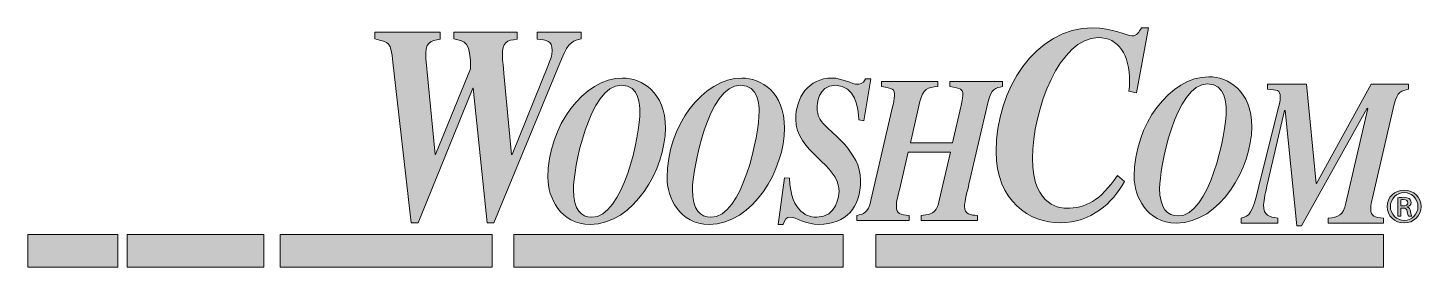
# Model space of a CAD drawing. Header units: inches. Extents: x 217 to 396, y 443 to 474.
import ezdxf

# ---------------------------------------------------------------- set-up
doc = ezdxf.new("R2010")
doc.units = ezdxf.units.IN
doc.header["$MEASUREMENT"] = 0
doc.layers.add('Layer 1', color=7, linetype='Continuous')

# ---------------------------------------------------------------- blocks, each defined once
blk = doc.blocks.new('block 4')
at = {"layer": 'Layer 1', "true_color": 0xfbae16}
h = blk.add_hatch(color=40, dxfattribs=at)
h.dxf.hatch_style = 2
h.paths.add_polyline_path([(217.22, 447.5), (228.8, 447.5), (228.8, 443.3), (217.22, 443.3)])
at = {"layer": 'Layer 1', "lineweight": 0}
blk.add_lwpolyline([(217.22, 447.5), (228.8, 447.5), (228.8, 443.3), (217.22, 443.3), (217.22, 447.5)], dxfattribs=at)
blk = doc.blocks.new('block 5')
at = {"layer": 'Layer 1', "true_color": 0xfbae16}
h = blk.add_hatch(color=40, dxfattribs=at)
h.dxf.hatch_style = 2
h.paths.add_polyline_path([(230, 447.5), (247.55, 447.5), (247.55, 443.3), (230, 443.3)])
at = {"layer": 'Layer 1', "lineweight": 0}
blk.add_lwpolyline([(230, 447.5), (247.55, 447.5), (247.55, 443.3), (230, 443.3), (230, 447.5)], dxfattribs=at)
blk = doc.blocks.new('block 6')
at = {"layer": 'Layer 1', "true_color": 0xfbae16}
h = blk.add_hatch(color=40, dxfattribs=at)
h.dxf.hatch_style = 2
h.paths.add_polyline_path([(249.67, 447.5), (276.91, 447.5), (276.91, 443.3), (249.67, 443.3)])
at = {"layer": 'Layer 1', "lineweight": 0}
blk.add_lwpolyline([(249.67, 447.5), (276.91, 447.5), (276.91, 443.3), (249.67, 443.3), (249.67, 447.5)], dxfattribs=at)
blk = doc.blocks.new('block 7')
at = {"layer": 'Layer 1', "true_color": 0xfbae16}
h = blk.add_hatch(color=40, dxfattribs=at)
h.dxf.hatch_style = 2
h.paths.add_polyline_path([(279.72, 447.5), (322.05, 447.5), (322.05, 443.3), (279.72, 443.3)])
at = {"layer": 'Layer 1', "lineweight": 0}
blk.add_lwpolyline([(279.72, 447.5), (322.05, 447.5), (322.05, 443.3), (279.72, 443.3), (279.72, 447.5)], dxfattribs=at)
blk = doc.blocks.new('block 8')
at = {"layer": 'Layer 1', "true_color": 0xfbae16}
h = blk.add_hatch(color=40, dxfattribs=at)
h.dxf.hatch_style = 2
h.paths.add_polyline_path([(326.25, 447.5), (391.51, 447.5), (391.51, 443.3), (326.25, 443.3)])
at = {"layer": 'Layer 1', "lineweight": 0}
blk.add_lwpolyline([(326.25, 447.5), (391.51, 447.5), (391.51, 443.3), (326.25, 443.3), (326.25, 447.5)], dxfattribs=at)
blk = doc.blocks.new('block 3')
at = {"layer": 'Layer 1'}
for name in ['block 4', 'block 5', 'block 6', 'block 7', 'block 8']:
    blk.add_blockref(name, (0, 0), dxfattribs=at)
blk = doc.blocks.new('block 2')
at = {"layer": 'Layer 1', "true_color": 0x00a8a3}
h = blk.add_hatch(color=134, dxfattribs=at)
h.dxf.hatch_style = 2
edge = h.paths.add_edge_path()
edge.add_spline(control_points=[(288.37, 472.68), (287.43, 472.5), (286.76, 472.4), (285.82, 470.08), (285.82, 470.08), (277.14, 449), (277.14, 449), (277.14, 449), (276.26, 449), (276.26, 449), (276.26, 449), (274.47, 466.36), (274.47, 466.36), (274.47, 466.36), (274.41, 466.36), (274.41, 466.36), (274.41, 466.36), (267.4, 449), (267.4, 449), (267.4, 449), (266.52, 449), (266.52, 449), (266.52, 449), (264.15, 469.68), (264.15, 469.68), (263.85, 472.26), (263.73, 472.29), (261.81, 472.68), (261.81, 472.68), (261.81, 473.54), (261.81, 473.54), (261.81, 473.54), (270.22, 473.54), (270.22, 473.54), (270.22, 473.54), (270.22, 472.65), (270.22, 472.65), (269.07, 472.5), (268.19, 472.26), (268.4, 470.18), (268.4, 470.18), (269.58, 457.82), (269.58, 457.82), (269.58, 457.82), (269.64, 457.82), (269.64, 457.82), (269.64, 457.82), (274.14, 468.82), (274.14, 468.82), (274.14, 472.29), (273.5, 472.4), (271.98, 472.68), (271.98, 472.68), (271.98, 473.54), (271.98, 473.54), (271.98, 473.54), (280.15, 473.54), (280.15, 473.54), (280.15, 473.54), (280.15, 472.65), (280.15, 472.65), (278.75, 472.5), (278.23, 472.29), (278.23, 470.57), (278.23, 470.11), (278.23, 470.11), (278.42, 468.25), (278.42, 468.25), (279.42, 457.82), (279.42, 457.82), (279.42, 457.82), (279.48, 457.82), (279.48, 457.82), (279.48, 457.82), (284.15, 469.4), (284.15, 469.4), (284.61, 470.5), (284.61, 470.61), (284.61, 471.22), (284.61, 472.5), (283.97, 472.54), (282.7, 472.65), (282.7, 472.65), (282.7, 473.54), (282.7, 473.54), (282.7, 473.54), (288.37, 473.54), (288.37, 473.54), (288.37, 473.54), (288.37, 472.68), (288.37, 472.68)], knot_values=[0, 0, 0, 0, 1, 1, 1, 2, 2, 2, 3, 3, 3, 4, 4, 4, 5, 5, 5, 6, 6, 6, 7, 7, 7, 8, 8, 8, 9, 9, 9, 10, 10, 10, 11, 11, 11, 12, 12, 12, 13, 13, 13, 14, 14, 14, 15, 15, 15, 16, 16, 16, 17, 17, 17, 18, 18, 18, 19, 19, 19, 20, 20, 20, 21, 21, 21, 22, 22, 22, 23, 23, 23, 24, 24, 24, 25, 25, 25, 26, 26, 26, 27, 27, 27, 28, 28, 28, 29, 29, 29, 30, 30, 30, 30], degree=3, periodic=1)
h = blk.add_hatch(color=134, dxfattribs=at)
h.dxf.hatch_style = 2
edge = h.paths.add_edge_path()
edge.add_spline(control_points=[(359.74, 465.75), (359.74, 465.75), (358.77, 465.97), (358.77, 465.97), (358.83, 466.36), (358.86, 466.79), (358.86, 467.18), (358.86, 470.65), (357.46, 472.86), (354.82, 472.86), (349.94, 472.86), (346.38, 463.61), (346.38, 457.29), (346.38, 450.89), (350.33, 450.89), (350.75, 450.89), (353.15, 450.89), (355.09, 451.82), (357.31, 455.11), (357.31, 455.11), (358.22, 454.32), (358.22, 454.32), (356.67, 451.57), (353.91, 449), (349.96, 449), (346.02, 449), (341.71, 451.75), (341.71, 458.21), (341.71, 466.14), (346.75, 474.11), (354.12, 474.11), (356.73, 474.11), (358.43, 473.08), (359.16, 473.08), (359.83, 473.08), (360.07, 473.54), (360.38, 474.11), (360.38, 474.11), (361.29, 474.11), (361.29, 474.11), (361.29, 474.11), (359.74, 465.75), (359.74, 465.75)], knot_values=[0, 0, 0, 0, 1, 1, 1, 2, 2, 2, 3, 3, 3, 4, 4, 4, 5, 5, 5, 6, 6, 6, 7, 7, 7, 8, 8, 8, 9, 9, 9, 10, 10, 10, 11, 11, 11, 12, 12, 12, 13, 13, 13, 14, 14, 14, 14], degree=3, periodic=1)
h = blk.add_hatch(color=134, dxfattribs=at)
h.dxf.hatch_style = 2
edge = h.paths.add_edge_path()
edge.add_spline(control_points=[(287.36, 453.31), (287.36, 450.63), (288.38, 449.72), (289.72, 449.72), (293.78, 449.72), (295.92, 460.28), (295.92, 463.38), (295.92, 463.95), (295.89, 466.73), (293.53, 466.73), (289.34, 466.73), (287.36, 455.78), (287.36, 453.31)], knot_values=[0, 0, 0, 0, 1, 1, 1, 2, 2, 2, 3, 3, 3, 4, 4, 4, 4], degree=3, periodic=1)
edge = h.paths.add_edge_path()
edge.add_spline(control_points=[(293.69, 467.65), (296.17, 467.65), (299.19, 465.85), (299.19, 461.19), (299.19, 455.99), (295.16, 448.81), (289.5, 448.81), (285.7, 448.81), (284.08, 452.24), (284.08, 454.84), (284.08, 461.4), (288.7, 467.65), (293.69, 467.65)], knot_values=[0, 0, 0, 0, 1, 1, 1, 2, 2, 2, 3, 3, 3, 4, 4, 4, 4], degree=3, periodic=1)
h = blk.add_hatch(color=134, dxfattribs=at)
h.dxf.hatch_style = 2
edge = h.paths.add_edge_path()
edge.add_spline(control_points=[(302.67, 453.31), (302.67, 450.63), (303.7, 449.72), (305.04, 449.72), (309.1, 449.72), (311.24, 460.28), (311.24, 463.38), (311.24, 463.95), (311.21, 466.73), (308.84, 466.73), (304.65, 466.73), (302.67, 455.78), (302.67, 453.31)], knot_values=[0, 0, 0, 0, 1, 1, 1, 2, 2, 2, 3, 3, 3, 4, 4, 4, 4], degree=3, periodic=1)
edge = h.paths.add_edge_path()
edge.add_spline(control_points=[(309, 467.65), (311.49, 467.65), (314.51, 465.85), (314.51, 461.19), (314.51, 455.99), (310.48, 448.81), (304.81, 448.81), (301.01, 448.81), (299.4, 452.24), (299.4, 454.84), (299.4, 461.4), (304.02, 467.65), (309, 467.65)], knot_values=[0, 0, 0, 0, 1, 1, 1, 2, 2, 2, 3, 3, 3, 4, 4, 4, 4], degree=3, periodic=1)
h = blk.add_hatch(color=134, dxfattribs=at)
h.dxf.hatch_style = 2
edge = h.paths.add_edge_path()
edge.add_spline(control_points=[(314.49, 454.81), (314.49, 454.81), (315.15, 454.76), (315.15, 454.76), (315.28, 450.15), (317.72, 449.72), (318.67, 449.72), (321.22, 449.72), (321.52, 452.56), (321.52, 453.1), (321.52, 456.58), (315.94, 458.05), (315.94, 462.37), (315.94, 465.07), (317.56, 467.65), (320.61, 467.65), (321.91, 467.65), (323.23, 466.84), (323.91, 466.84), (324, 466.84), (324.64, 466.84), (324.91, 467.54), (324.91, 467.54), (325.6, 467.54), (325.6, 467.54), (325.6, 467.54), (324.69, 462.15), (324.69, 462.15), (324.69, 462.15), (324.07, 462.26), (324.07, 462.26), (323.94, 463.76), (323.64, 466.71), (321.04, 466.71), (318.72, 466.71), (318.7, 464.14), (318.7, 463.84), (318.7, 461.78), (320.15, 461.43), (322.25, 459.07), (323.28, 457.89), (324.28, 456.37), (324.28, 454.49), (324.28, 450.96), (322.45, 448.81), (318.93, 448.81), (317.22, 448.81), (315.9, 449.75), (315.26, 449.75), (314.69, 449.75), (314.58, 449.43), (314.35, 448.81), (314.35, 448.81), (313.67, 448.81), (313.67, 448.81), (313.67, 448.81), (314.49, 454.81), (314.49, 454.81)], knot_values=[0, 0, 0, 0, 1, 1, 1, 2, 2, 2, 3, 3, 3, 4, 4, 4, 5, 5, 5, 6, 6, 6, 7, 7, 7, 8, 8, 8, 9, 9, 9, 10, 10, 10, 11, 11, 11, 12, 12, 12, 13, 13, 13, 14, 14, 14, 15, 15, 15, 16, 16, 16, 17, 17, 17, 18, 18, 18, 19, 19, 19, 19], degree=3, periodic=1)
h = blk.add_hatch(color=134, dxfattribs=at)
h.dxf.hatch_style = 2
edge = h.paths.add_edge_path()
edge.add_spline(control_points=[(362.73, 453.48), (362.73, 450.8), (363.75, 449.89), (365.1, 449.89), (369.15, 449.89), (371.29, 460.44), (371.29, 463.55), (371.29, 464.11), (371.27, 466.9), (368.9, 466.9), (364.71, 466.9), (362.73, 455.94), (362.73, 453.48)], knot_values=[0, 0, 0, 0, 1, 1, 1, 2, 2, 2, 3, 3, 3, 4, 4, 4, 4], degree=3, periodic=1)
edge = h.paths.add_edge_path()
edge.add_spline(control_points=[(369.06, 467.81), (371.54, 467.81), (374.57, 466.02), (374.57, 461.35), (374.57, 456.15), (370.54, 448.98), (364.87, 448.98), (361.07, 448.98), (359.45, 452.41), (359.45, 455), (359.45, 461.57), (364.07, 467.81), (369.06, 467.81)], knot_values=[0, 0, 0, 0, 1, 1, 1, 2, 2, 2, 3, 3, 3, 4, 4, 4, 4], degree=3, periodic=1)
h = blk.add_hatch(color=134, dxfattribs=at)
h.dxf.hatch_style = 2
edge = h.paths.add_edge_path()
edge.add_spline(control_points=[(339.31, 449.29), (339.31, 449.29), (332.09, 449.29), (332.09, 449.29), (332.09, 449.29), (332.09, 449.96), (332.09, 449.96), (333.82, 450.04), (334.12, 450.71), (334.39, 451.89), (334.39, 451.89), (335.85, 458.11), (335.85, 458.11), (335.85, 458.11), (330.41, 458.11), (330.41, 458.11), (330.41, 458.11), (329.27, 453.26), (329.27, 453.26), (329.11, 452.56), (328.88, 451.79), (328.88, 451.12), (328.88, 450.12), (329.36, 450.07), (330.54, 449.96), (330.54, 449.96), (330.54, 449.29), (330.54, 449.29), (330.54, 449.29), (323.8, 449.29), (323.8, 449.29), (323.8, 449.29), (323.8, 449.96), (323.8, 449.96), (324.64, 450.12), (325.24, 450.23), (325.62, 451.89), (325.62, 451.89), (328.4, 463.92), (328.4, 463.92), (328.47, 464.19), (328.65, 465.07), (328.65, 465.37), (328.65, 466.25), (328.4, 466.31), (326.99, 466.55), (326.99, 466.55), (326.99, 467.22), (326.99, 467.22), (326.99, 467.22), (334.21, 467.22), (334.21, 467.22), (334.21, 467.22), (334.21, 466.55), (334.21, 466.55), (332.93, 466.49), (332.27, 466.22), (331.91, 464.62), (331.91, 464.62), (330.68, 459.29), (330.68, 459.29), (330.68, 459.29), (336.12, 459.29), (336.12, 459.29), (336.12, 459.29), (337.19, 463.92), (337.19, 463.92), (337.19, 463.92), (337.42, 465.07), (337.42, 465.42), (337.42, 466.28), (337.21, 466.31), (335.75, 466.55), (335.75, 466.55), (335.75, 467.22), (335.75, 467.22), (335.75, 467.22), (342.54, 467.22), (342.54, 467.22), (342.54, 467.22), (342.54, 466.55), (342.54, 466.55), (341.63, 466.39), (341.08, 466.28), (340.69, 464.62), (340.69, 464.62), (338.21, 453.98), (338.21, 453.98), (338.05, 453.26), (337.64, 451.73), (337.64, 451.09), (337.64, 450.1), (338.44, 449.99), (339.31, 449.96), (339.31, 449.96), (339.31, 449.29), (339.31, 449.29)], knot_values=[0, 0, 0, 0, 1, 1, 1, 2, 2, 2, 3, 3, 3, 4, 4, 4, 5, 5, 5, 6, 6, 6, 7, 7, 7, 8, 8, 8, 9, 9, 9, 10, 10, 10, 11, 11, 11, 12, 12, 12, 13, 13, 13, 14, 14, 14, 15, 15, 15, 16, 16, 16, 17, 17, 17, 18, 18, 18, 19, 19, 19, 20, 20, 20, 21, 21, 21, 22, 22, 22, 23, 23, 23, 24, 24, 24, 25, 25, 25, 26, 26, 26, 27, 27, 27, 28, 28, 28, 29, 29, 29, 30, 30, 30, 31, 31, 31, 32, 32, 32, 32], degree=3, periodic=1)
h = blk.add_hatch(color=134, dxfattribs=at)
h.dxf.hatch_style = 2
edge = h.paths.add_edge_path()
edge.add_spline(control_points=[(390.09, 452.24), (390, 451.79), (389.87, 451.25), (389.87, 450.77), (389.87, 449.86), (390.35, 449.67), (391.51, 449.62), (391.51, 449.62), (391.51, 448.95), (391.51, 448.95), (391.51, 448.95), (384.4, 448.95), (384.4, 448.95), (384.4, 448.95), (384.4, 449.62), (384.4, 449.62), (385.68, 449.72), (386.32, 449.96), (386.68, 451.55), (386.68, 451.55), (389.48, 463.74), (389.48, 463.74), (389.48, 463.74), (389.43, 463.79), (389.43, 463.79), (389.43, 463.79), (380.99, 448.63), (380.99, 448.63), (380.99, 448.63), (380.35, 448.63), (380.35, 448.63), (380.35, 448.63), (378.85, 463.47), (378.85, 463.47), (378.85, 463.47), (378.8, 463.47), (378.8, 463.47), (378.8, 463.47), (376.53, 453.72), (376.53, 453.72), (376.42, 453.23), (376.1, 451.89), (376.1, 451.31), (376.1, 449.89), (376.82, 449.78), (377.92, 449.62), (377.92, 449.62), (377.92, 448.95), (377.92, 448.95), (377.92, 448.95), (373.2, 448.95), (373.2, 448.95), (373.2, 448.95), (373.2, 449.62), (373.2, 449.62), (374.32, 449.94), (374.59, 450.02), (375.5, 453.72), (375.5, 453.72), (377.99, 463.71), (377.99, 463.71), (378.24, 464.68), (378.24, 465.16), (378.24, 465.27), (378.24, 466.1), (377.8, 466.15), (376.6, 466.2), (376.6, 466.2), (376.6, 466.87), (376.6, 466.87), (376.6, 466.87), (381.63, 466.87), (381.63, 466.87), (381.63, 466.87), (382.86, 454.09), (382.86, 454.09), (382.86, 454.09), (382.9, 454.09), (382.9, 454.09), (382.9, 454.09), (389.91, 466.87), (389.91, 466.87), (389.91, 466.87), (394.74, 466.87), (394.74, 466.87), (394.74, 466.87), (394.74, 466.2), (394.74, 466.2), (393.83, 466.04), (393.28, 465.93), (392.9, 464.27), (392.9, 464.27), (390.09, 452.24), (390.09, 452.24)], knot_values=[0, 0, 0, 0, 1, 1, 1, 2, 2, 2, 3, 3, 3, 4, 4, 4, 5, 5, 5, 6, 6, 6, 7, 7, 7, 8, 8, 8, 9, 9, 9, 10, 10, 10, 11, 11, 11, 12, 12, 12, 13, 13, 13, 14, 14, 14, 15, 15, 15, 16, 16, 16, 17, 17, 17, 18, 18, 18, 19, 19, 19, 20, 20, 20, 21, 21, 21, 22, 22, 22, 23, 23, 23, 24, 24, 24, 25, 25, 25, 26, 26, 26, 27, 27, 27, 28, 28, 28, 29, 29, 29, 30, 30, 30, 31, 31, 31, 31], degree=3, periodic=1)
h = blk.add_hatch(color=134, dxfattribs=at)
h.dxf.hatch_style = 2
edge = h.paths.add_edge_path()
edge.add_spline(control_points=[(393.75, 451.19), (393.75, 451.19), (394.04, 451.19), (394.04, 451.19), (394.36, 451.19), (394.64, 451.3), (394.64, 451.59), (394.64, 451.8), (394.48, 452), (394.04, 452), (393.91, 452), (393.82, 451.99), (393.75, 451.98), (393.75, 451.98), (393.75, 451.19), (393.75, 451.19)], knot_values=[0, 0, 0, 0, 1, 1, 1, 2, 2, 2, 3, 3, 3, 4, 4, 4, 5, 5, 5, 5], degree=3, periodic=1)
edge = h.paths.add_edge_path()
edge.add_spline(control_points=[(393.75, 449.88), (393.75, 449.88), (393.36, 449.88), (393.36, 449.88), (393.36, 449.88), (393.36, 452.24), (393.36, 452.24), (393.56, 452.27), (393.76, 452.29), (394.06, 452.29), (394.43, 452.29), (394.68, 452.22), (394.82, 452.12), (394.97, 452.01), (395.05, 451.85), (395.05, 451.63), (395.05, 451.32), (394.83, 451.13), (394.57, 451.06), (394.57, 451.06), (394.57, 451.04), (394.57, 451.04), (394.79, 451), (394.93, 450.81), (394.98, 450.46), (395.04, 450.1), (395.1, 449.96), (395.14, 449.88), (395.14, 449.88), (394.73, 449.88), (394.73, 449.88), (394.67, 449.96), (394.61, 450.17), (394.56, 450.48), (394.5, 450.79), (394.34, 450.9), (394.03, 450.9), (394.03, 450.9), (393.75, 450.9), (393.75, 450.9), (393.75, 450.9), (393.75, 449.88), (393.75, 449.88)], knot_values=[0, 0, 0, 0, 1, 1, 1, 2, 2, 2, 3, 3, 3, 4, 4, 4, 5, 5, 5, 6, 6, 6, 7, 7, 7, 8, 8, 8, 9, 9, 9, 10, 10, 10, 11, 11, 11, 12, 12, 12, 13, 13, 13, 14, 14, 14, 14], degree=3, periodic=1)
edge = h.paths.add_edge_path()
edge.add_spline(control_points=[(394.16, 452.9), (393.19, 452.9), (392.39, 452.1), (392.39, 451.11), (392.39, 450.11), (393.19, 449.32), (394.18, 449.32), (395.16, 449.31), (395.94, 450.11), (395.94, 451.11), (395.94, 452.1), (395.16, 452.9), (394.18, 452.9), (394.18, 452.9), (394.16, 452.9), (394.16, 452.9)], knot_values=[0, 0, 0, 0, 1, 1, 1, 2, 2, 2, 3, 3, 3, 4, 4, 4, 5, 5, 5, 5], degree=3, periodic=1)
edge = h.paths.add_edge_path()
edge.add_spline(control_points=[(394.18, 453.22), (395.38, 453.22), (396.35, 452.29), (396.35, 451.11), (396.35, 449.92), (395.38, 448.99), (394.16, 448.99), (392.96, 448.99), (391.97, 449.92), (391.97, 451.11), (391.97, 452.29), (392.96, 453.22), (394.16, 453.22), (394.16, 453.22), (394.18, 453.22), (394.18, 453.22)], knot_values=[0, 0, 0, 0, 1, 1, 1, 2, 2, 2, 3, 3, 3, 4, 4, 4, 5, 5, 5, 5], degree=3, periodic=1)
at = {"layer": 'Layer 1', "lineweight": 0}
for points, knots in [([(288.37, 472.68), (287.43, 472.5), (286.76, 472.4), (285.82, 470.08), (285.82, 470.08), (277.14, 449), (277.14, 449), (277.14, 449), (276.26, 449), (276.26, 449), (276.26, 449), (274.47, 466.36), (274.47, 466.36), (274.47, 466.36), (274.41, 466.36), (274.41, 466.36), (274.41, 466.36), (267.4, 449), (267.4, 449), (267.4, 449), (266.52, 449), (266.52, 449), (266.52, 449), (264.15, 469.68), (264.15, 469.68), (263.85, 472.26), (263.73, 472.29), (261.81, 472.68), (261.81, 472.68), (261.81, 473.54), (261.81, 473.54), (261.81, 473.54), (270.22, 473.54), (270.22, 473.54), (270.22, 473.54), (270.22, 472.65), (270.22, 472.65), (269.07, 472.5), (268.19, 472.26), (268.4, 470.18), (268.4, 470.18), (269.58, 457.82), (269.58, 457.82), (269.58, 457.82), (269.64, 457.82), (269.64, 457.82), (269.64, 457.82), (274.14, 468.82), (274.14, 468.82), (274.14, 472.29), (273.5, 472.4), (271.98, 472.68), (271.98, 472.68), (271.98, 473.54), (271.98, 473.54), (271.98, 473.54), (280.15, 473.54), (280.15, 473.54), (280.15, 473.54), (280.15, 472.65), (280.15, 472.65), (278.75, 472.5), (278.23, 472.29), (278.23, 470.57), (278.23, 470.11), (278.23, 470.11), (278.42, 468.25), (278.42, 468.25), (279.42, 457.82), (279.42, 457.82), (279.42, 457.82), (279.48, 457.82), (279.48, 457.82), (279.48, 457.82), (284.15, 469.4), (284.15, 469.4), (284.61, 470.5), (284.61, 470.61), (284.61, 471.22), (284.61, 472.5), (283.97, 472.54), (282.7, 472.65), (282.7, 472.65), (282.7, 473.54), (282.7, 473.54), (282.7, 473.54), (288.37, 473.54), (288.37, 473.54), (288.37, 473.54), (288.37, 472.68), (288.37, 472.68)], [0, 0, 0, 0, 1, 1, 1, 2, 2, 2, 3, 3, 3, 4, 4, 4, 5, 5, 5, 6, 6, 6, 7, 7, 7, 8, 8, 8, 9, 9, 9, 10, 10, 10, 11, 11, 11, 12, 12, 12, 13, 13, 13, 14, 14, 14, 15, 15, 15, 16, 16, 16, 17, 17, 17, 18, 18, 18, 19, 19, 19, 20, 20, 20, 21, 21, 21, 22, 22, 22, 23, 23, 23, 24, 24, 24, 25, 25, 25, 26, 26, 26, 27, 27, 27, 28, 28, 28, 29, 29, 29, 30, 30, 30, 30]), ([(359.74, 465.75), (359.74, 465.75), (358.77, 465.97), (358.77, 465.97), (358.83, 466.36), (358.86, 466.79), (358.86, 467.18), (358.86, 470.65), (357.46, 472.86), (354.82, 472.86), (349.94, 472.86), (346.38, 463.61), (346.38, 457.29), (346.38, 450.89), (350.33, 450.89), (350.75, 450.89), (353.15, 450.89), (355.09, 451.82), (357.31, 455.11), (357.31, 455.11), (358.22, 454.32), (358.22, 454.32), (356.67, 451.57), (353.91, 449), (349.96, 449), (346.02, 449), (341.71, 451.75), (341.71, 458.21), (341.71, 466.14), (346.75, 474.11), (354.12, 474.11), (356.73, 474.11), (358.43, 473.08), (359.16, 473.08), (359.83, 473.08), (360.07, 473.54), (360.38, 474.11), (360.38, 474.11), (361.29, 474.11), (361.29, 474.11), (361.29, 474.11), (359.74, 465.75), (359.74, 465.75)], [0, 0, 0, 0, 1, 1, 1, 2, 2, 2, 3, 3, 3, 4, 4, 4, 5, 5, 5, 6, 6, 6, 7, 7, 7, 8, 8, 8, 9, 9, 9, 10, 10, 10, 11, 11, 11, 12, 12, 12, 13, 13, 13, 14, 14, 14, 14]), ([(293.69, 467.65), (296.17, 467.65), (299.19, 465.85), (299.19, 461.19), (299.19, 455.99), (295.16, 448.81), (289.5, 448.81), (285.7, 448.81), (284.08, 452.24), (284.08, 454.84), (284.08, 461.4), (288.7, 467.65), (293.69, 467.65)], [0, 0, 0, 0, 1, 1, 1, 2, 2, 2, 3, 3, 3, 4, 4, 4, 4]), ([(309, 467.65), (311.49, 467.65), (314.51, 465.85), (314.51, 461.19), (314.51, 455.99), (310.48, 448.81), (304.81, 448.81), (301.01, 448.81), (299.4, 452.24), (299.4, 454.84), (299.4, 461.4), (304.02, 467.65), (309, 467.65)], [0, 0, 0, 0, 1, 1, 1, 2, 2, 2, 3, 3, 3, 4, 4, 4, 4]), ([(314.49, 454.81), (314.49, 454.81), (315.15, 454.76), (315.15, 454.76), (315.28, 450.15), (317.72, 449.72), (318.67, 449.72), (321.22, 449.72), (321.52, 452.56), (321.52, 453.1), (321.52, 456.58), (315.94, 458.05), (315.94, 462.37), (315.94, 465.07), (317.56, 467.65), (320.61, 467.65), (321.91, 467.65), (323.23, 466.84), (323.91, 466.84), (324, 466.84), (324.64, 466.84), (324.91, 467.54), (324.91, 467.54), (325.6, 467.54), (325.6, 467.54), (325.6, 467.54), (324.69, 462.15), (324.69, 462.15), (324.69, 462.15), (324.07, 462.26), (324.07, 462.26), (323.94, 463.76), (323.64, 466.71), (321.04, 466.71), (318.72, 466.71), (318.7, 464.14), (318.7, 463.84), (318.7, 461.78), (320.15, 461.43), (322.25, 459.07), (323.28, 457.89), (324.28, 456.37), (324.28, 454.49), (324.28, 450.96), (322.45, 448.81), (318.93, 448.81), (317.22, 448.81), (315.9, 449.75), (315.26, 449.75), (314.69, 449.75), (314.58, 449.43), (314.35, 448.81), (314.35, 448.81), (313.67, 448.81), (313.67, 448.81), (313.67, 448.81), (314.49, 454.81), (314.49, 454.81)], [0, 0, 0, 0, 1, 1, 1, 2, 2, 2, 3, 3, 3, 4, 4, 4, 5, 5, 5, 6, 6, 6, 7, 7, 7, 8, 8, 8, 9, 9, 9, 10, 10, 10, 11, 11, 11, 12, 12, 12, 13, 13, 13, 14, 14, 14, 15, 15, 15, 16, 16, 16, 17, 17, 17, 18, 18, 18, 19, 19, 19, 19]), ([(369.06, 467.81), (371.54, 467.81), (374.57, 466.02), (374.57, 461.35), (374.57, 456.15), (370.54, 448.98), (364.87, 448.98), (361.07, 448.98), (359.45, 452.41), (359.45, 455), (359.45, 461.57), (364.07, 467.81), (369.06, 467.81)], [0, 0, 0, 0, 1, 1, 1, 2, 2, 2, 3, 3, 3, 4, 4, 4, 4]), ([(287.36, 453.31), (287.36, 450.63), (288.38, 449.72), (289.72, 449.72), (293.78, 449.72), (295.92, 460.28), (295.92, 463.38), (295.92, 463.95), (295.89, 466.73), (293.53, 466.73), (289.34, 466.73), (287.36, 455.78), (287.36, 453.31)], [0, 0, 0, 0, 1, 1, 1, 2, 2, 2, 3, 3, 3, 4, 4, 4, 4]), ([(302.67, 453.31), (302.67, 450.63), (303.7, 449.72), (305.04, 449.72), (309.1, 449.72), (311.24, 460.28), (311.24, 463.38), (311.24, 463.95), (311.21, 466.73), (308.84, 466.73), (304.65, 466.73), (302.67, 455.78), (302.67, 453.31)], [0, 0, 0, 0, 1, 1, 1, 2, 2, 2, 3, 3, 3, 4, 4, 4, 4]), ([(339.31, 449.29), (339.31, 449.29), (332.09, 449.29), (332.09, 449.29), (332.09, 449.29), (332.09, 449.96), (332.09, 449.96), (333.82, 450.04), (334.12, 450.71), (334.39, 451.89), (334.39, 451.89), (335.85, 458.11), (335.85, 458.11), (335.85, 458.11), (330.41, 458.11), (330.41, 458.11), (330.41, 458.11), (329.27, 453.26), (329.27, 453.26), (329.11, 452.56), (328.88, 451.79), (328.88, 451.12), (328.88, 450.12), (329.36, 450.07), (330.54, 449.96), (330.54, 449.96), (330.54, 449.29), (330.54, 449.29), (330.54, 449.29), (323.8, 449.29), (323.8, 449.29), (323.8, 449.29), (323.8, 449.96), (323.8, 449.96), (324.64, 450.12), (325.24, 450.23), (325.62, 451.89), (325.62, 451.89), (328.4, 463.92), (328.4, 463.92), (328.47, 464.19), (328.65, 465.07), (328.65, 465.37), (328.65, 466.25), (328.4, 466.31), (326.99, 466.55), (326.99, 466.55), (326.99, 467.22), (326.99, 467.22), (326.99, 467.22), (334.21, 467.22), (334.21, 467.22), (334.21, 467.22), (334.21, 466.55), (334.21, 466.55), (332.93, 466.49), (332.27, 466.22), (331.91, 464.62), (331.91, 464.62), (330.68, 459.29), (330.68, 459.29), (330.68, 459.29), (336.12, 459.29), (336.12, 459.29), (336.12, 459.29), (337.19, 463.92), (337.19, 463.92), (337.19, 463.92), (337.42, 465.07), (337.42, 465.42), (337.42, 466.28), (337.21, 466.31), (335.75, 466.55), (335.75, 466.55), (335.75, 467.22), (335.75, 467.22), (335.75, 467.22), (342.54, 467.22), (342.54, 467.22), (342.54, 467.22), (342.54, 466.55), (342.54, 466.55), (341.63, 466.39), (341.08, 466.28), (340.69, 464.62), (340.69, 464.62), (338.21, 453.98), (338.21, 453.98), (338.05, 453.26), (337.64, 451.73), (337.64, 451.09), (337.64, 450.1), (338.44, 449.99), (339.31, 449.96), (339.31, 449.96), (339.31, 449.29), (339.31, 449.29)], [0, 0, 0, 0, 1, 1, 1, 2, 2, 2, 3, 3, 3, 4, 4, 4, 5, 5, 5, 6, 6, 6, 7, 7, 7, 8, 8, 8, 9, 9, 9, 10, 10, 10, 11, 11, 11, 12, 12, 12, 13, 13, 13, 14, 14, 14, 15, 15, 15, 16, 16, 16, 17, 17, 17, 18, 18, 18, 19, 19, 19, 20, 20, 20, 21, 21, 21, 22, 22, 22, 23, 23, 23, 24, 24, 24, 25, 25, 25, 26, 26, 26, 27, 27, 27, 28, 28, 28, 29, 29, 29, 30, 30, 30, 31, 31, 31, 32, 32, 32, 32]), ([(362.73, 453.48), (362.73, 450.8), (363.75, 449.89), (365.1, 449.89), (369.15, 449.89), (371.29, 460.44), (371.29, 463.55), (371.29, 464.11), (371.27, 466.9), (368.9, 466.9), (364.71, 466.9), (362.73, 455.94), (362.73, 453.48)], [0, 0, 0, 0, 1, 1, 1, 2, 2, 2, 3, 3, 3, 4, 4, 4, 4]), ([(390.09, 452.24), (390, 451.79), (389.87, 451.25), (389.87, 450.77), (389.87, 449.86), (390.35, 449.67), (391.51, 449.62), (391.51, 449.62), (391.51, 448.95), (391.51, 448.95), (391.51, 448.95), (384.4, 448.95), (384.4, 448.95), (384.4, 448.95), (384.4, 449.62), (384.4, 449.62), (385.68, 449.72), (386.32, 449.96), (386.68, 451.55), (386.68, 451.55), (389.48, 463.74), (389.48, 463.74), (389.48, 463.74), (389.43, 463.79), (389.43, 463.79), (389.43, 463.79), (380.99, 448.63), (380.99, 448.63), (380.99, 448.63), (380.35, 448.63), (380.35, 448.63), (380.35, 448.63), (378.85, 463.47), (378.85, 463.47), (378.85, 463.47), (378.8, 463.47), (378.8, 463.47), (378.8, 463.47), (376.53, 453.72), (376.53, 453.72), (376.42, 453.23), (376.1, 451.89), (376.1, 451.31), (376.1, 449.89), (376.82, 449.78), (377.92, 449.62), (377.92, 449.62), (377.92, 448.95), (377.92, 448.95), (377.92, 448.95), (373.2, 448.95), (373.2, 448.95), (373.2, 448.95), (373.2, 449.62), (373.2, 449.62), (374.32, 449.94), (374.59, 450.02), (375.5, 453.72), (375.5, 453.72), (377.99, 463.71), (377.99, 463.71), (378.24, 464.68), (378.24, 465.16), (378.24, 465.27), (378.24, 466.1), (377.8, 466.15), (376.6, 466.2), (376.6, 466.2), (376.6, 466.87), (376.6, 466.87), (376.6, 466.87), (381.63, 466.87), (381.63, 466.87), (381.63, 466.87), (382.86, 454.09), (382.86, 454.09), (382.86, 454.09), (382.9, 454.09), (382.9, 454.09), (382.9, 454.09), (389.91, 466.87), (389.91, 466.87), (389.91, 466.87), (394.74, 466.87), (394.74, 466.87), (394.74, 466.87), (394.74, 466.2), (394.74, 466.2), (393.83, 466.04), (393.28, 465.93), (392.9, 464.27), (392.9, 464.27), (390.09, 452.24), (390.09, 452.24)], [0, 0, 0, 0, 1, 1, 1, 2, 2, 2, 3, 3, 3, 4, 4, 4, 5, 5, 5, 6, 6, 6, 7, 7, 7, 8, 8, 8, 9, 9, 9, 10, 10, 10, 11, 11, 11, 12, 12, 12, 13, 13, 13, 14, 14, 14, 15, 15, 15, 16, 16, 16, 17, 17, 17, 18, 18, 18, 19, 19, 19, 20, 20, 20, 21, 21, 21, 22, 22, 22, 23, 23, 23, 24, 24, 24, 25, 25, 25, 26, 26, 26, 27, 27, 27, 28, 28, 28, 29, 29, 29, 30, 30, 30, 31, 31, 31, 31]), ([(394.18, 453.22), (395.38, 453.22), (396.35, 452.29), (396.35, 451.11), (396.35, 449.92), (395.38, 448.99), (394.16, 448.99), (392.96, 448.99), (391.97, 449.92), (391.97, 451.11), (391.97, 452.29), (392.96, 453.22), (394.16, 453.22), (394.16, 453.22), (394.18, 453.22), (394.18, 453.22)], [0, 0, 0, 0, 1, 1, 1, 2, 2, 2, 3, 3, 3, 4, 4, 4, 5, 5, 5, 5]), ([(394.16, 452.9), (393.19, 452.9), (392.39, 452.1), (392.39, 451.11), (392.39, 450.11), (393.19, 449.32), (394.18, 449.32), (395.16, 449.31), (395.94, 450.11), (395.94, 451.11), (395.94, 452.1), (395.16, 452.9), (394.18, 452.9), (394.18, 452.9), (394.16, 452.9), (394.16, 452.9)], [0, 0, 0, 0, 1, 1, 1, 2, 2, 2, 3, 3, 3, 4, 4, 4, 5, 5, 5, 5]), ([(393.75, 449.88), (393.75, 449.88), (393.36, 449.88), (393.36, 449.88), (393.36, 449.88), (393.36, 452.24), (393.36, 452.24), (393.56, 452.27), (393.76, 452.29), (394.06, 452.29), (394.43, 452.29), (394.68, 452.22), (394.82, 452.12), (394.97, 452.01), (395.05, 451.85), (395.05, 451.63), (395.05, 451.32), (394.83, 451.13), (394.57, 451.06), (394.57, 451.06), (394.57, 451.04), (394.57, 451.04), (394.79, 451), (394.93, 450.81), (394.98, 450.46), (395.04, 450.1), (395.1, 449.96), (395.14, 449.88), (395.14, 449.88), (394.73, 449.88), (394.73, 449.88), (394.67, 449.96), (394.61, 450.17), (394.56, 450.48), (394.5, 450.79), (394.34, 450.9), (394.03, 450.9), (394.03, 450.9), (393.75, 450.9), (393.75, 450.9), (393.75, 450.9), (393.75, 449.88), (393.75, 449.88)], [0, 0, 0, 0, 1, 1, 1, 2, 2, 2, 3, 3, 3, 4, 4, 4, 5, 5, 5, 6, 6, 6, 7, 7, 7, 8, 8, 8, 9, 9, 9, 10, 10, 10, 11, 11, 11, 12, 12, 12, 13, 13, 13, 14, 14, 14, 14]), ([(393.75, 451.19), (393.75, 451.19), (394.04, 451.19), (394.04, 451.19), (394.36, 451.19), (394.64, 451.3), (394.64, 451.59), (394.64, 451.8), (394.48, 452), (394.04, 452), (393.91, 452), (393.82, 451.99), (393.75, 451.98), (393.75, 451.98), (393.75, 451.19), (393.75, 451.19)], [0, 0, 0, 0, 1, 1, 1, 2, 2, 2, 3, 3, 3, 4, 4, 4, 5, 5, 5, 5])]:
    blk.add_open_spline(points, degree=3, knots=knots, dxfattribs=at)
at = {"layer": 'Layer 1'}
blk.add_blockref('block 3', (0, 0), dxfattribs=at)

msp = doc.modelspace()

# ---------------------------------------------------------------- block references
at = {"layer": 'Layer 1'}
msp.add_blockref('block 2', (0, 0), dxfattribs=at)

doc.saveas('drawing.dxf')
